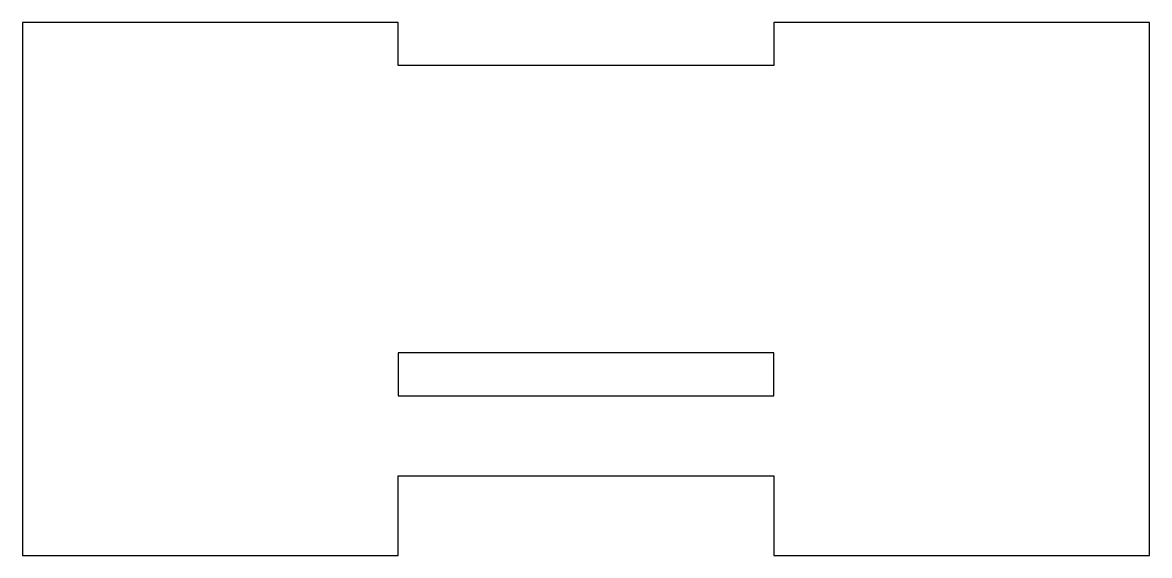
# Model space of a CAD drawing. Header units: millimetres. Extents: x -34.5 to 36.2, y -16.7 to 16.7.
import ezdxf

# ---------------------------------------------------------------- set-up
doc = ezdxf.new("R2010")
doc.units = ezdxf.units.MM

msp = doc.modelspace()

# ---------------------------------------------------------------- linework, layer by layer
at = {"color": 7, "linetype": 'Continuous', "lineweight": 25}
for p, q in [((-34.5, 16.7), (-34.5, -16.7)), ((-10.933, 16.7), (-34.5, 16.7)), ((-10.933, 14), (-10.933, 16.7)), ((12.633, 16.7), (12.633, 14)), ((36.2, 16.7), (12.633, 16.7)), ((36.2, -16.7), (36.2, 16.7)), ((12.633, 14), (-10.933, 14)), ((12.633, -4), (-10.933, -4)), ((-10.933, -4), (-10.933, -6.7)), ((12.633, -6.7), (12.633, -4)), ((-10.933, -6.7), (12.633, -6.7)), ((-10.933, -11.7), (12.633, -11.7)), ((-10.933, -16.7), (-10.933, -11.7)), ((12.633, -11.7), (12.633, -16.7)), ((-34.5, -16.7), (-10.933, -16.7)), ((12.633, -16.7), (36.2, -16.7))]:
    msp.add_line(p, q, dxfattribs=at)

doc.saveas('drawing.dxf')
